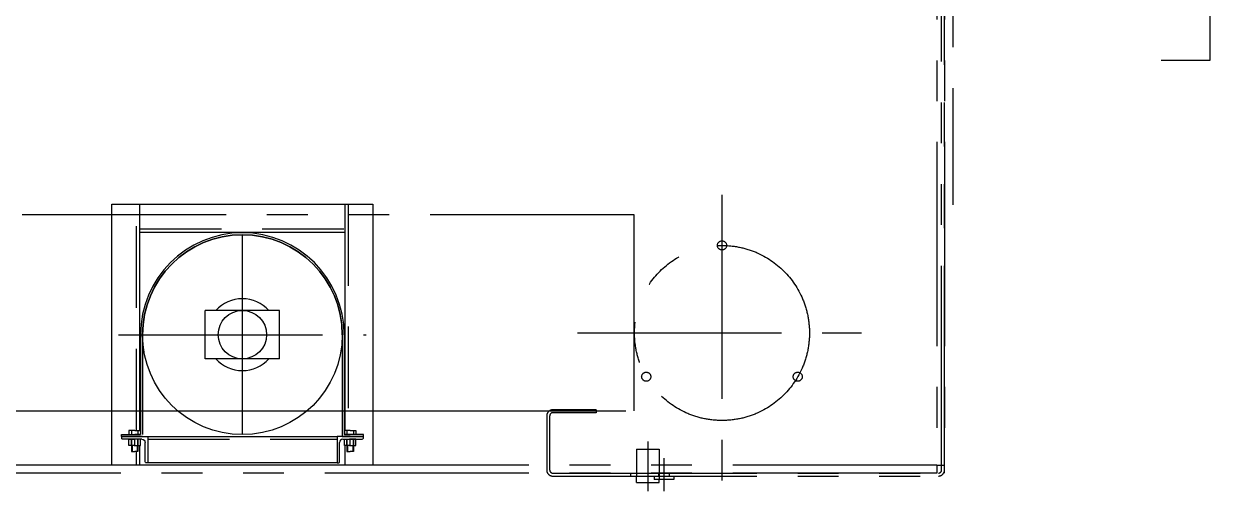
# Model space of a CAD drawing. Header units: millimetres. Extents: x 87 to 10587, y 0 to 7425.
# Drawn here: x 3466 to 5283, y 3960 to 4675 of the extents above; entities that cross this region are included whole.
import ezdxf

# ---------------------------------------------------------------- set-up
doc = ezdxf.new("R2010")
doc.units = ezdxf.units.MM
doc.header["$LTSCALE"] = 250
for name, pattern in [('F', [0.75, 0.5, -0.25]), ('G', [2, 1.25, -0.25, 0.25, -0.25]), ('K', [2.5, 1.25, -0.25, 0.25, -0.25, 0.25, -0.25])]:
    doc.linetypes.add(name, pattern=pattern)
for name, color, linetype in [('01', 7, 'Continuous'), ('02', 1, 'Continuous'), ('04', 2, 'F'), ('05', 4, 'G'), ('07', 6, 'K')]:
    doc.layers.add(name, color=color, linetype=linetype)

# ---------------------------------------------------------------- blocks, each defined once
blk = doc.blocks.new('*U86')
at = {"layer": '01'}
for p, q in [((0, 40), (0, 0)), ((0, 40), (2.7, 40)), ((4, 9), (4, 38.7)), ((0, 0), (40, 0)), ((38.7, 4), (9, 4)), ((40, 0), (40, 2.7))]:
    blk.add_line(p, q, dxfattribs=at)
for centre, radius, start, end in [((2.7, 38.7), 1.32, 0.2621, 90), ((9, 9), 5, 180, 269.8782), ((38.7, 2.7), 1.32, 0, 90)]:
    blk.add_arc(centre, radius, start, end, dxfattribs=at)
blk = doc.blocks.new('*U87')
at = {"layer": '01'}
for p, q in [((-9.5, 8.8), (0, 8.8)), ((-9.5, 0), (-9.5, 8.8)), ((-9.5, 5), (0, 5)), ((0, 8.8), (0, 0)), ((0, -8.8), (0, 0)), ((-9.5, 0), (-9.5, -8.8)), ((-9.5, -5), (0, -5)), ((-9.5, -8.8), (0, -8.8))]:
    blk.add_line(p, q, dxfattribs=at)
at = {"layer": '05'}
blk.add_line((-10.6, 0), (1.1, 0), dxfattribs=at)

msp = doc.modelspace()

# ---------------------------------------------------------------- linework, layer by layer
at = {"layer": '01'}
for p, q in [((5208.307, 4619.659), (5283.307, 4619.659)), ((3643.511, 4052.883), (3643.511, 4399.483)), ((3957.511, 4399.483), (3957.511, 4052.883)), ((3643.511, 4356.483), (3957.511, 4356.483)), ((3857.511, 4236.566), (3743.511, 4236.566)), ((3743.511, 4162.4), (3743.511, 4236.566)), ((3857.511, 4162.4), (3857.511, 4236.566)), ((3644.511, 4199.483), (3644.511, 4046.483)), ((3647.511, 4199.483), (3647.511, 4046.483)), ((3953.511, 4199.483), (3953.511, 4043.483)), ((3956.511, 4199.483), (3956.511, 4046.483)), ((3857.511, 4162.4), (3743.511, 4162.4)), ((3258.279, 4083.019), (4342.743, 4083.019)), ((3615.176, 4046.483), (3644.511, 4046.483)), ((3615.176, 4043.483), (3615.176, 4046.483)), ((3647.511, 4043.483), (3615.176, 4043.483)), ((3626.716, 4052.883), (3626.716, 4046.483)), ((3635.511, 4052.883), (3626.716, 4052.883)), ((3626.716, 4046.483), (3635.511, 4046.483)), ((3626.716, 4029.983), (3626.716, 4039.483)), ((3626.716, 4039.483), (3635.511, 4039.483)), ((3630.511, 4052.883), (3630.511, 4046.483)), ((3630.511, 4039.483), (3630.511, 4020.831)), ((3630.511, 4029.983), (3630.511, 4039.483)), ((3635.511, 4052.883), (3644.306, 4052.883)), ((3644.306, 4046.483), (3635.511, 4046.483)), ((3644.306, 4039.483), (3635.511, 4039.483)), ((3640.511, 4052.883), (3640.511, 4046.483)), ((3640.511, 4039.483), (3640.511, 4020.831)), ((3640.511, 4029.983), (3640.511, 4039.483)), ((3644.306, 4052.883), (3644.306, 4046.483)), ((3644.306, 4029.983), (3644.306, 4039.483)), ((3655.511, 4043.483), (3945.511, 4043.483)), ((3953.511, 4043.483), (3985.847, 4043.483)), ((3985.847, 4046.483), (3956.511, 4046.483)), ((3956.716, 4052.883), (3956.716, 4046.483)), ((3965.511, 4052.883), (3956.716, 4052.883)), ((3956.716, 4046.483), (3965.511, 4046.483)), ((3960.511, 4052.883), (3960.511, 4046.483)), ((3960.511, 4039.483), (3960.511, 4020.831)), ((3965.511, 4052.883), (3974.306, 4052.883)), ((3974.306, 4046.483), (3965.511, 4046.483)), ((3970.511, 4052.883), (3970.511, 4046.483)), ((3970.511, 4039.483), (3970.511, 4020.831)), ((3974.306, 4052.883), (3974.306, 4046.483)), ((3985.847, 4043.483), (3985.847, 4046.483)), ((3635.511, 4029.983), (3626.716, 4029.983)), ((3630.511, 4020.831), (3635.511, 4020.831)), ((3635.511, 4029.983), (3644.306, 4029.983)), ((3640.511, 4020.831), (3635.511, 4020.831)), ((3643.511, 3999.483), (3643.511, 4029.983)), ((3957.511, 4029.983), (3957.511, 3999.483)), ((3960.511, 4020.831), (3965.511, 4020.831)), ((3970.511, 4020.831), (3965.511, 4020.831)), ((3945.511, 4003.483), (3655.511, 4003.483))]:
    msp.add_line(p, q, dxfattribs=at)
msp.add_lwpolyline([(4000.511, 3999.483), (3600.511, 3999.483), (3600.511, 4399.483), (4000.511, 4399.483)], close=True, dxfattribs=at)
at = {"layer": '01', "color": 7, "linetype": 'Continuous'}
msp.add_circle((3800.511, 4199.483), 153, dxfattribs=at)
at = {"layer": '01'}
msp.add_circle((3800.511, 4199.483), 37.083, dxfattribs=at)
for radius in [156, 153]:
    msp.add_arc((3800.511, 4199.483), radius, 0, 180, dxfattribs=at)
at = {"layer": '01', "color": 7, "linetype": 'Continuous'}
for start, end in [(42.394898, 137.605102), (222.394898, 317.605102)]:
    msp.add_arc((3800.511, 4199.483), 55, start, end, dxfattribs=at)
at = {"layer": '02'}
for p, q in [((5283.307, 4619.659), (5283.307, 4754.659)), ((3631.511, 4029.983), (3631.511, 4020.831)), ((3639.511, 4029.983), (3639.511, 4020.831)), ((3961.511, 4029.983), (3961.511, 4020.831)), ((3969.511, 4029.983), (3969.511, 4020.831))]:
    msp.add_line(p, q, dxfattribs=at)
at = {"layer": '04', "color": 2, "linetype": 'F'}
for p, q in [((3638.511, 4052.883), (3638.511, 4399.483)), ((3962.511, 4399.483), (3962.511, 4046.483)), ((3643.511, 4361.483), (3957.511, 4361.483)), ((3655.511, 4039.483), (3945.511, 4039.483)), ((3638.511, 3999.483), (3638.511, 4020.831))]:
    msp.add_line(p, q, dxfattribs=at)
at = {"layer": '05', "color": 4, "linetype": 'G'}
for p, q in [((4888.914, 5576.902), (4888.914, 4398.29)), ((4535.247, 4413.708), (4535.247, 3968.346)), ((3800.511, 4046.483), (3800.511, 4352.483)), ((3610.946, 4199.483), (3990.076, 4199.483)), ((4313.82, 4202.093), (4749.082, 4202.093))]:
    msp.add_line(p, q, dxfattribs=at)
at = {"layer": '05'}
msp.add_line((3635.511, 4028.932), (3635.511, 4040.535), dxfattribs=at)
at = {"layer": '07', "color": 6, "linetype": 'K'}
for p, q in [((4876.243, 3987.483), (4876.243, 5765.483)), ((4864.243, 5744.483), (4864.243, 3999.483)), ((4876.243, 5744.483), (4876.243, 3999.483)), ((4871.743, 3992.483), (4871.743, 4862.483)), ((4876.243, 3992.483), (4876.243, 4862.483)), ((4266.743, 4074.983), (4266.743, 3992.483)), ((4271.243, 4074.983), (4271.243, 3992.483)), ((4342.743, 4084.483), (4276.243, 4084.483)), ((4342.743, 4079.983), (4276.243, 4079.983)), ((4342.743, 4084.483), (4342.743, 4079.983)), ((4421.743, 4036.013), (4421.743, 3959.785)), ((4404.243, 4023.983), (4404.243, 3982.983)), ((4404.243, 4023.983), (4439.243, 4023.983)), ((4439.243, 4023.983), (4439.243, 3977.983)), ((4864.243, 3999.483), (2612.743, 3999.483)), ((4446.243, 4010.212), (4446.243, 3959.785)), ((4864.243, 3999.483), (4864.243, 3987.483)), ((4864.243, 3999.483), (4876.243, 3999.483)), ((4864.243, 3987.483), (2624.743, 3987.483)), ((4276.243, 3987.483), (4866.743, 3987.483)), ((4276.243, 3982.983), (4866.743, 3982.983)), ((4395.243, 3987.483), (4395.243, 3982.983)), ((4404.243, 3972.983), (4404.243, 3982.983)), ((4431.243, 3982.983), (4431.243, 3977.983)), ((4438.243, 3987.483), (4438.243, 3982.983)), ((4454.243, 3987.483), (4454.243, 3982.983)), ((4461.243, 3982.983), (4461.243, 3977.983)), ((4404.243, 3972.983), (4439.243, 3972.983)), ((4461.243, 3977.983), (4431.243, 3977.983)), ((4439.243, 3972.983), (4439.243, 3977.983))]:
    msp.add_line(p, q, dxfattribs=at)
msp.add_lwpolyline([(3200.511, 4083.019), (4400.511, 4083.019), (4400.511, 4383.019), (3200.511, 4383.019)], close=True, dxfattribs=at)
for centre, radius in [((4535.247, 4202.093), 134), ((4535.247, 4336.093), 7), ((4419.2, 4135.093), 7), ((4651.295, 4135.093), 7)]:
    msp.add_circle(centre, radius, dxfattribs=at)
for centre, radius, start, end in [((4276.243, 4074.983), 9.5, 90, 180), ((4276.243, 4074.983), 5, 90, 180), ((4276.243, 3992.483), 9.5, 180, 270), ((4276.243, 3992.483), 5, 180, 270), ((4866.743, 3992.483), 5, 270, 0), ((4866.743, 3992.483), 9.5, 270, 0)]:
    msp.add_arc(centre, radius, start, end, dxfattribs=at)

# ---------------------------------------------------------------- block references
at = {"layer": '01', "xscale": -1, "rotation": 90}
msp.add_blockref('*U86', (3655.511, 4043.483), dxfattribs=at)
at = {"layer": '01'}
for name, p, rotation in [('*U86', (3945.511, 4043.483), 270), ('*U87', (3965.511, 4039.483), 90)]:
    msp.add_blockref(name, p, dxfattribs=dict(at, rotation=rotation))

doc.saveas('drawing.dxf')
